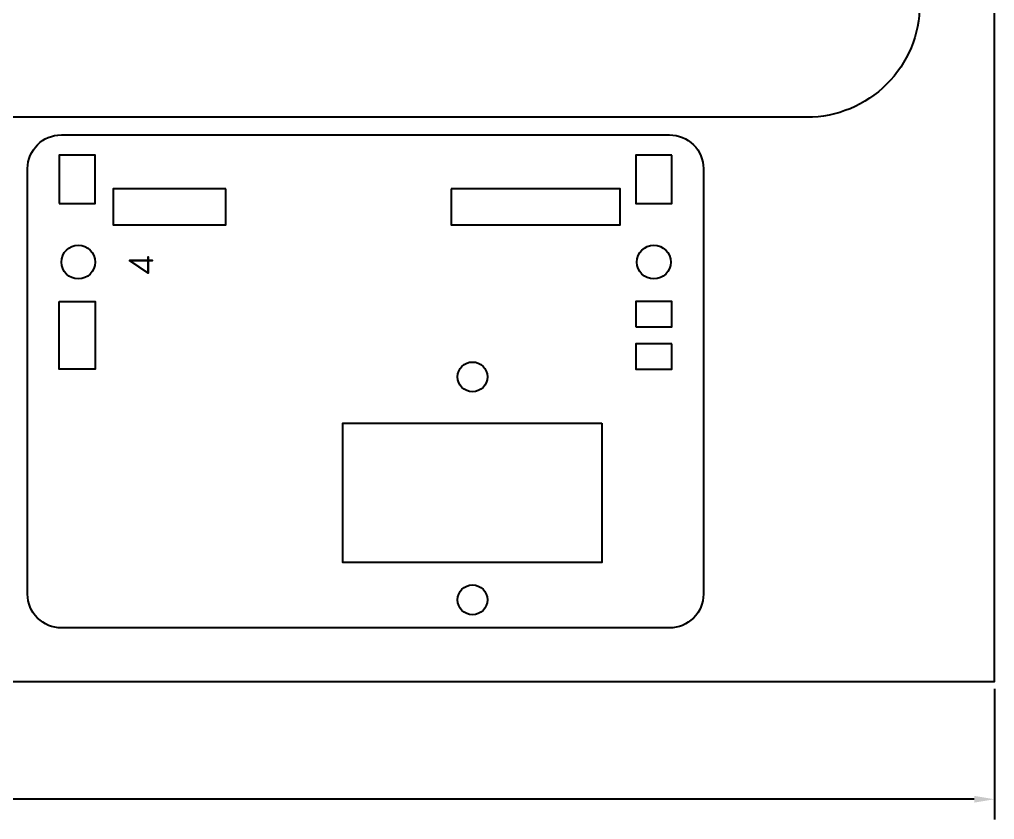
# Model space of a CAD drawing. Header units: centimetres. Extents: x -26.3 to 6, y -21.9 to 0.4.
# Drawn here: x -2.62 to 6.04, y -21.94 to -14.83 of the extents above; entities that cross this region are included whole.
import ezdxf

# ---------------------------------------------------------------- set-up
doc = ezdxf.new("R2010")
doc.units = ezdxf.units.CM
doc.header["$MEASUREMENT"] = 0
doc.layers.add('Layer 1', color=7, linetype='Continuous')
doc.dimstyles.get("Standard").update_dxf_attribs({"dimtxt": 0.18, "dimasz": 0.18, "dimexe": 0.18, "dimexo": 0.0625, "dimgap": 0.09, "dimtad": 0, "dimtih": 1, "dimtoh": 1, "dimdec": 4, "dimzin": 0, "dimdsep": 46, "dimtxsty": 'Standard', "dimcen": 0.09, "dimadec": 0, "dimazin": 0, "dimtfac": 1, "dimtdec": 4, "dimtofl": 0, "dimtmove": 0, "dimatfit": 3, "dimfxl": 1, "dimtolj": 1, "dimtzin": 0, "dimarcsym": 0})

# ---------------------------------------------------------------- blocks, each defined once
blk = doc.blocks.new('*D1')
at = {"color": 0, "lineweight": -2, "transparency": 16777216}
for p, q in [((-23.9632, -20.7774), (-23.9632, -21.9395)), ((6.0368, -20.7774), (6.0368, -21.9395)), ((-23.7832, -21.7595), (-9.5182, -21.7595)), ((5.8568, -21.7595), (-8.4082, -21.7595))]:
    blk.add_line(p, q, dxfattribs=at)
at = {"color": 0, "transparency": 16777216}
for points in [[(-23.7832, -21.7295), (-23.7832, -21.7895), (-23.9632, -21.7595)], [(5.8568, -21.7295), (5.8568, -21.7895), (6.0368, -21.7595)]]:
    blk.add_solid(points, dxfattribs=at)
at = {"layer": 'Defpoints', "color": 0, "transparency": 16777216}
for p in [(-23.9632, -20.7149), (6.0368, -20.7149), (6.0368, -21.7595)]:
    blk.add_point(p, dxfattribs=at)
at = {"color": 0, "lineweight": -3, "transparency": 16777216, "insert": (-8.9632, -21.7595), "char_height": 0.18, "attachment_point": 5}
blk.add_mtext('\\A1;30.0000', dxfattribs=at)

msp = doc.modelspace()

# ---------------------------------------------------------------- linework, layer by layer
at = {"layer": 'Layer 1', "lineweight": -3}
msp.add_lwpolyline([(-23.96322, -20.71493), (6.03678, -20.71493), (6.03678, -0.71493), (-23.96322, -0.71493), (-23.96322, -20.71493)], close=True, dxfattribs=at)
for points, knots in [([(-4.12828, -14.70126), (-4.12828, -14.70126), (-4.1283, -14.71581), (-4.1283, -14.71581), (-4.1283, -14.71581), (-4.1283, -14.98103), (-4.02293, -15.22084), (-3.83539, -15.40837), (-3.83539, -15.40837), (-3.64786, -15.59591), (-3.3935, -15.70126), (-3.12828, -15.70126), (-3.12828, -15.70126), (-3.12828, -15.70126), (4.37172, -15.70126), (4.37172, -15.70126), (4.37172, -15.70126), (4.63693, -15.70126), (4.89129, -15.59591), (5.07882, -15.40837), (5.07882, -15.40837), (5.26635, -15.22084), (5.37172, -14.96648), (5.37172, -14.70127), (5.37172, -14.70127), (5.37172, -14.70126), (5.37172, -2.29126), (5.37172, -2.29126), (5.37172, -2.29126), (5.37172, -1.73898), (4.924, -1.29127), (4.37172, -1.29127), (4.37172, -1.29127), (4.37172, -1.29126), (-3.12828, -1.29126), (-3.12828, -1.29127), (-3.12828, -1.29127), (-3.3935, -1.29127), (-3.64786, -1.39662), (-3.83539, -1.58416), (-3.83539, -1.58416), (-4.02293, -1.77169), (-4.12828, -2.02605), (-4.12828, -2.29126), (-4.12828, -2.29126), (-4.12828, -2.29126), (-4.12828, -14.70126), (-4.12828, -14.70126)], [0, 0, 0, 0, 0.0769231, 0.0769231, 0.0769231, 0.0769231, 0.1538462, 0.1538462, 0.1538462, 0.1538462, 0.2307692, 0.2307692, 0.2307692, 0.2307692, 0.3076923, 0.3076923, 0.3076923, 0.3076923, 0.3846154, 0.3846154, 0.3846154, 0.3846154, 0.4615385, 0.4615385, 0.4615385, 0.4615385, 0.5384615, 0.5384615, 0.5384615, 0.5384615, 0.6153846, 0.6153846, 0.6153846, 0.6153846, 0.6923077, 0.6923077, 0.6923077, 0.6923077, 0.7692308, 0.7692308, 0.7692308, 0.7692308, 0.8461538, 0.8461538, 0.8461538, 0.8461539, 1, 1, 1, 1]), ([(-2.54849, -16.15793), (-2.54851, -16.15793), (-2.54851, -19.93793), (-2.54851, -19.93793), (-2.54851, -19.93793), (-2.54851, -20.0175), (-2.5169, -20.09381), (-2.46064, -20.15007), (-2.46064, -20.15007), (-2.40438, -20.20633), (-2.32807, -20.23793), (-2.24851, -20.23793), (-2.24851, -20.23793), (-2.24851, -20.23793), (3.15149, -20.23793), (3.15149, -20.23793), (3.15149, -20.23793), (3.23106, -20.23793), (3.30738, -20.20633), (3.36364, -20.15007), (3.36364, -20.15007), (3.4199, -20.09381), (3.45149, -20.0175), (3.45149, -19.93793), (3.45149, -19.93793), (3.45149, -19.93793), (3.45149, -16.15793), (3.45149, -16.15793), (3.45149, -16.15793), (3.45149, -16.07837), (3.4199, -16.00207), (3.36364, -15.94581), (3.36364, -15.94581), (3.30738, -15.88955), (3.23106, -15.85794), (3.15149, -15.85794), (3.15149, -15.85794), (3.15149, -15.85794), (-2.24851, -15.85794), (-2.24851, -15.85794), (-2.24851, -15.85794), (-2.41419, -15.85794), (-2.54849, -15.99226), (-2.54849, -16.15793)], [0, 0, 0, 0, 0.0833333, 0.0833333, 0.0833333, 0.0833333, 0.1666667, 0.1666667, 0.1666667, 0.1666667, 0.25, 0.25, 0.25, 0.25, 0.3333333, 0.3333333, 0.3333333, 0.3333333, 0.4166667, 0.4166667, 0.4166667, 0.4166667, 0.5, 0.5, 0.5, 0.5, 0.5833333, 0.5833333, 0.5833333, 0.5833333, 0.6666667, 0.6666667, 0.6666667, 0.6666667, 0.75, 0.75, 0.75, 0.75, 0.8333333, 0.8333333, 0.8333333, 0.8333333, 1, 1, 1, 1]), ([(-2.26851, -16.46793), (-2.26851, -16.46793), (-2.26851, -16.03793), (-2.26851, -16.03793), (-2.26851, -16.03793), (-2.26851, -16.03793), (-1.94851, -16.03793), (-1.94851, -16.03793), (-1.94851, -16.03793), (-1.94851, -16.03793), (-1.94851, -16.46793), (-1.94851, -16.46793), (-1.94851, -16.46793), (-1.94851, -16.46793), (-2.26851, -16.46793), (-2.26851, -16.46793)], [0, 0, 0, 0, 0.2, 0.2, 0.2, 0.2, 0.4, 0.4, 0.4, 0.4, 0.6, 0.6, 0.6, 0.6, 1, 1, 1, 1]), ([(3.17149, -16.03793), (3.17149, -16.03793), (3.17149, -16.46793), (3.17149, -16.46793), (3.17149, -16.46793), (3.17149, -16.46793), (2.85149, -16.46793), (2.85149, -16.46793), (2.85149, -16.46793), (2.85149, -16.46793), (2.85149, -16.03793), (2.85149, -16.03793), (2.85149, -16.03793), (2.85149, -16.03793), (3.17149, -16.03793), (3.17149, -16.03793)], [0, 0, 0, 0, 0.2, 0.2, 0.2, 0.2, 0.4, 0.4, 0.4, 0.4, 0.6, 0.6, 0.6, 0.6, 1, 1, 1, 1]), ([(-0.78851, -16.33793), (-0.78851, -16.33793), (-0.78851, -16.65793), (-0.78851, -16.65793), (-0.78851, -16.65793), (-0.78851, -16.65793), (-1.78851, -16.65793), (-1.78851, -16.65793), (-1.78851, -16.65793), (-1.78851, -16.65793), (-1.78851, -16.33793), (-1.78851, -16.33793), (-1.78851, -16.33793), (-1.78851, -16.33793), (-0.78851, -16.33793), (-0.78851, -16.33793)], [0, 0, 0, 0, 0.2, 0.2, 0.2, 0.2, 0.4, 0.4, 0.4, 0.4, 0.6, 0.6, 0.6, 0.6, 1, 1, 1, 1]), ([(1.21149, -16.33793), (1.21149, -16.33793), (2.71149, -16.33793), (2.71149, -16.33793), (2.71149, -16.33793), (2.71149, -16.33793), (2.71149, -16.65793), (2.71149, -16.65793), (2.71149, -16.65793), (2.71149, -16.65793), (1.21149, -16.65793), (1.21149, -16.65793), (1.21149, -16.65793), (1.21149, -16.65793), (1.21149, -16.33793), (1.21149, -16.33793)], [0, 0, 0, 0, 0.2, 0.2, 0.2, 0.2, 0.4, 0.4, 0.4, 0.4, 0.6, 0.6, 0.6, 0.6, 1, 1, 1, 1]), ([(-2.24849, -16.98793), (-2.2485, -17.07078), (-2.18135, -17.13792), (-2.09851, -17.13792), (-2.09851, -17.13792), (-2.01566, -17.13793), (-1.94852, -17.07078), (-1.94852, -16.98794), (-1.94852, -16.98794), (-1.94851, -16.90509), (-2.01566, -16.83795), (-2.0985, -16.83794), (-2.0985, -16.83794), (-2.18135, -16.83794), (-2.24849, -16.90509), (-2.24849, -16.98793)], [0, 0, 0, 0, 0.2, 0.2, 0.2, 0.2, 0.4, 0.4, 0.4, 0.4, 0.6, 0.6, 0.6, 0.6, 1, 1, 1, 1]), ([(2.86151, -16.98793), (2.8615, -17.07078), (2.92865, -17.13793), (3.0115, -17.13793), (3.0115, -17.13793), (3.09434, -17.13794), (3.16148, -17.07078), (3.16148, -16.98794), (3.16148, -16.98794), (3.1615, -16.90509), (3.09434, -16.83794), (3.0115, -16.83793), (3.0115, -16.83793), (2.92865, -16.83793), (2.86151, -16.90509), (2.86151, -16.98793)], [0, 0, 0, 0, 0.2, 0.2, 0.2, 0.2, 0.4, 0.4, 0.4, 0.4, 0.6, 0.6, 0.6, 0.6, 1, 1, 1, 1]), ([(-1.64452, -16.97452), (-1.64452, -16.97452), (-1.47829, -17.08571), (-1.47829, -17.08571), (-1.47829, -17.08571), (-1.47829, -17.08571), (-1.47829, -16.9415), (-1.47829, -16.9415), (-1.47829, -16.9415), (-1.47829, -16.9415), (-1.47829, -17.08571), (-1.47829, -17.08571), (-1.47829, -17.08571), (-1.47829, -17.08571), (-1.64452, -16.97452), (-1.64452, -16.97452), (-1.64452, -16.97452), (-1.64452, -16.97452), (-1.43991, -16.97452), (-1.43991, -16.97452), (-1.43991, -16.97452), (-1.43991, -16.97452), (-1.64452, -16.97452), (-1.64452, -16.97452)], [0, 0, 0, 0, 0.1428571, 0.1428571, 0.1428571, 0.1428572, 0.2857143, 0.2857143, 0.2857143, 0.2857143, 0.4285714, 0.4285714, 0.4285714, 0.4285714, 0.5714286, 0.5714286, 0.5714286, 0.5714286, 0.7142857, 0.7142857, 0.7142857, 0.7142857, 1, 1, 1, 1]), ([(-2.26853, -17.33791), (-2.26853, -17.33791), (-2.26853, -17.93791), (-2.26853, -17.93791), (-2.26853, -17.93791), (-2.26853, -17.93791), (-1.94853, -17.93791), (-1.94853, -17.93791), (-1.94853, -17.93791), (-1.94853, -17.93791), (-1.94853, -17.33791), (-1.94853, -17.33791), (-1.94853, -17.33791), (-1.94853, -17.33791), (-2.26853, -17.33791), (-2.26853, -17.33791)], [0, 0, 0, 0, 0.2, 0.2, 0.2, 0.2, 0.4, 0.4, 0.4, 0.4, 0.6, 0.6, 0.6, 0.6, 1, 1, 1, 1]), ([(2.85149, -17.56262), (2.85149, -17.56262), (2.85149, -17.33793), (2.85149, -17.33793), (2.85149, -17.33793), (2.85149, -17.33793), (3.17149, -17.33793), (3.17149, -17.33793), (3.17149, -17.33793), (3.17149, -17.33793), (3.17149, -17.56262), (3.17149, -17.56262), (3.17149, -17.56262), (3.17149, -17.56262), (2.85149, -17.56262), (2.85149, -17.56262)], [0, 0, 0, 0, 0.2, 0.2, 0.2, 0.2, 0.4, 0.4, 0.4, 0.4, 0.6, 0.6, 0.6, 0.6, 1, 1, 1, 1]), ([(3.17149, -17.71324), (3.17149, -17.71324), (3.17149, -17.93793), (3.17149, -17.93793), (3.17149, -17.93793), (3.17149, -17.93793), (2.85149, -17.93793), (2.85149, -17.93793), (2.85149, -17.93793), (2.85149, -17.93793), (2.85149, -17.71324), (2.85149, -17.71324), (2.85149, -17.71324), (2.85149, -17.71324), (3.17149, -17.71324), (3.17149, -17.71324)], [0, 0, 0, 0, 0.2, 0.2, 0.2, 0.2, 0.4, 0.4, 0.4, 0.4, 0.6, 0.6, 0.6, 0.6, 1, 1, 1, 1]), ([(1.26902, -18.00795), (1.269, -18.08113), (1.32832, -18.14044), (1.40149, -18.14044), (1.40149, -18.14044), (1.47468, -18.14046), (1.53398, -18.08113), (1.53398, -18.00796), (1.53398, -18.00796), (1.534, -17.93478), (1.47468, -17.87547), (1.4015, -17.87546), (1.4015, -17.87546), (1.32832, -17.87546), (1.26902, -17.93478), (1.26902, -18.00795)], [0, 0, 0, 0, 0.2, 0.2, 0.2, 0.2, 0.4, 0.4, 0.4, 0.4, 0.6, 0.6, 0.6, 0.6, 1, 1, 1, 1]), ([(2.55149, -18.41793), (2.55149, -18.41793), (0.25149, -18.41793), (0.25149, -18.41793), (0.25149, -18.41793), (0.25149, -18.41793), (0.25149, -19.65793), (0.25149, -19.65793), (0.25149, -19.65793), (0.25149, -19.65793), (2.55149, -19.65793), (2.55149, -19.65793), (2.55149, -19.65793), (2.55149, -19.65793), (2.55149, -18.41793), (2.55149, -18.41793)], [0, 0, 0, 0, 0.2, 0.2, 0.2, 0.2, 0.4, 0.4, 0.4, 0.4, 0.6, 0.6, 0.6, 0.6, 1, 1, 1, 1]), ([(1.26902, -19.98793), (1.269, -20.06111), (1.32832, -20.12042), (1.40149, -20.12042), (1.40149, -20.12042), (1.47468, -20.12044), (1.53398, -20.06111), (1.53398, -19.98794), (1.53398, -19.98794), (1.534, -19.91476), (1.47468, -19.85544), (1.4015, -19.85544), (1.4015, -19.85544), (1.32832, -19.85544), (1.26902, -19.91476), (1.26902, -19.98793)], [0, 0, 0, 0, 0.2, 0.2, 0.2, 0.2, 0.4, 0.4, 0.4, 0.4, 0.6, 0.6, 0.6, 0.6, 1, 1, 1, 1])]:
    msp.add_open_spline(points, degree=3, knots=knots, dxfattribs=at)

# ---------------------------------------------------------------- dimensions: what is measured, and where the dimension line sits
at = {"lineweight": -3}
dim = msp.add_linear_dim(base=(6.03678, -21.75947), p1=(-23.96322, -20.71493), p2=(6.03678, -20.71493), dimstyle='Standard', dxfattribs=at)
dim.commit()
dim.dimension.update_dxf_attribs({"geometry": '*D1', "text_midpoint": (-8.96322, -21.75947)})

doc.saveas('drawing.dxf')
